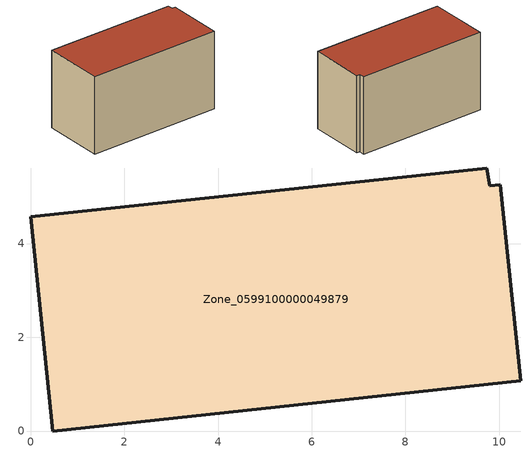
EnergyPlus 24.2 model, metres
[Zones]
Zone_0599100000049879
 floor ground (C_G): 9.8,5.24 10.03,5.25 10.46,1.07 0.48,0 0,4.57 9.73,5.61 z3.75
 wall outside (C_F): 0.48,0 10.46,1.07 10.03,5.25 9.8,5.24 9.73,5.61 0,4.57 0.48,0 z3.75:9.57
 roof outside (C_R): 10.03,5.25 9.8,5.24 9.73,5.61 0,4.57 0.48,0 10.46,1.07 z9.57
[BUILDING]
Pand.0599100000049879: North Axis=0; Terrain=City; Loads Convergence Tolerance Value=0.04; Temperature Convergence Tolerance Value=0.4; Solar Distribution=FullExterior; Maximum Number of Warmup Days=25; Minimum Number of Warmup Days=1
[Site:Location]
Rotterdam.The.Hague.AP_ZH_NLD Design_Conditions: Latitude=51.96; Longitude=4.45; Time Zone=1; Elevation=-4.5
[SITE:GROUNDTEMPERATURE:BUILDINGSURFACE]
18, 18, 18, 18, 18, 18, 18, 18, 18, 18, 18, 18
[MATERIAL] Thermal Absorptance=0.9; Solar Absorptance=0.7; Visible Absorptance=0.7
Name | Roughness | Thickness | Conductivity | Density | Specific Heat
G.TI.1946-1964 | MediumSmooth | 0.15 | 1 | 540 | 1210
F.TI.1946-1964 | Rough | 0.3 | 0.857143 | 1920 | 840
R.TI.1946-1964 | MediumRough | 0.2 | 0.277778 | 1500 | 1000
[CONSTRUCTION]
C_G: G.TI.1946-1964
C_F: F.TI.1946-1964
C_R: R.TI.1946-1964
[ZONE]
Zone_0599100000049879: Type=1; Multiplier=1; Ceiling Height=Autocalculate; Volume=Autocalculate; Floor Area=autocalculate; Part of Total Floor Area=Yes
[ZONEINFILTRATION:DESIGNFLOWRATE]
Infil_Zone_0599100000049879: Zone or ZoneList or Space or SpaceList=Zone_0599100000049879; Schedule=AlwaysOn; Design Flow Rate Calculation Method=Flow/Area; Flow Rate per Floor Area=0.003; Constant Term Coefficient=1; Temperature Term Coefficient=0; Velocity Term Coefficient=0; Velocity Squared Term Coefficient=0
[HVACTEMPLATE:ZONE:IDEALLOADSAIRSYSTEM]
Zone_0599100000049879: Maximum Heating Supply Air Temperature=50; Minimum Cooling Supply Air Temperature=13; Maximum Heating Supply Air Humidity Ratio=0.0156; Minimum Cooling Supply Air Humidity Ratio=0.0077; Heating Limit=NoLimit; Cooling Limit=NoLimit; Dehumidification Control Type=ConstantSensibleHeatRatio; Cooling Sensible Heat Ratio=0.7; Dehumidification Setpoint=60; Humidification Control Type=None; Humidification Setpoint=30; Outdoor Air Method=None; Outdoor Air Flow Rate per Person=0.00944; Outdoor Air Flow Rate per Zone Floor Area=0; Outdoor Air Flow Rate per Zone=0; Demand Controlled Ventilation Type=None; Outdoor Air Economizer Type=NoEconomizer; Heat Recovery Type=None; Sensible Heat Recovery Effectiveness=0.7; Latent Heat Recovery Effectiveness=0.65
[ZONECONTROL:THERMOSTAT]
ThermostatControl_Zone_0599100000049879: Zone or ZoneList=Zone_0599100000049879; Control Type Schedule=DualSetpointControlType; Control 1=Thermostat_Zone_0599100000049879; Temperature Difference Between Cutout And Setpoint=0
[THERMOSTATSETPOINT:DUALSETPOINT]
Thermostat_Zone_0599100000049879: Heating Setpoint Temperature Schedule=HeatingSetpoint_Zone_0599100000049879; Cooling Setpoint Temperature Schedule=CoolingSetpoint_Zone_0599100000049879
[SCHEDULE:COMPACT]
HeatingSetpoint_Zone_0599100000049879: Through: 12/31, For: AllDays, Until: 24:00, 21
CoolingSetpoint_Zone_0599100000049879: Through: 12/31, For: AllDays, Until: 24:00, 24
DualSetpointControlType: Through: 12/31, For: AllDays, Until: 24:00, 4
AlwaysOn: Through: 12/31, For: AllDays, Until: 24:00, 1
